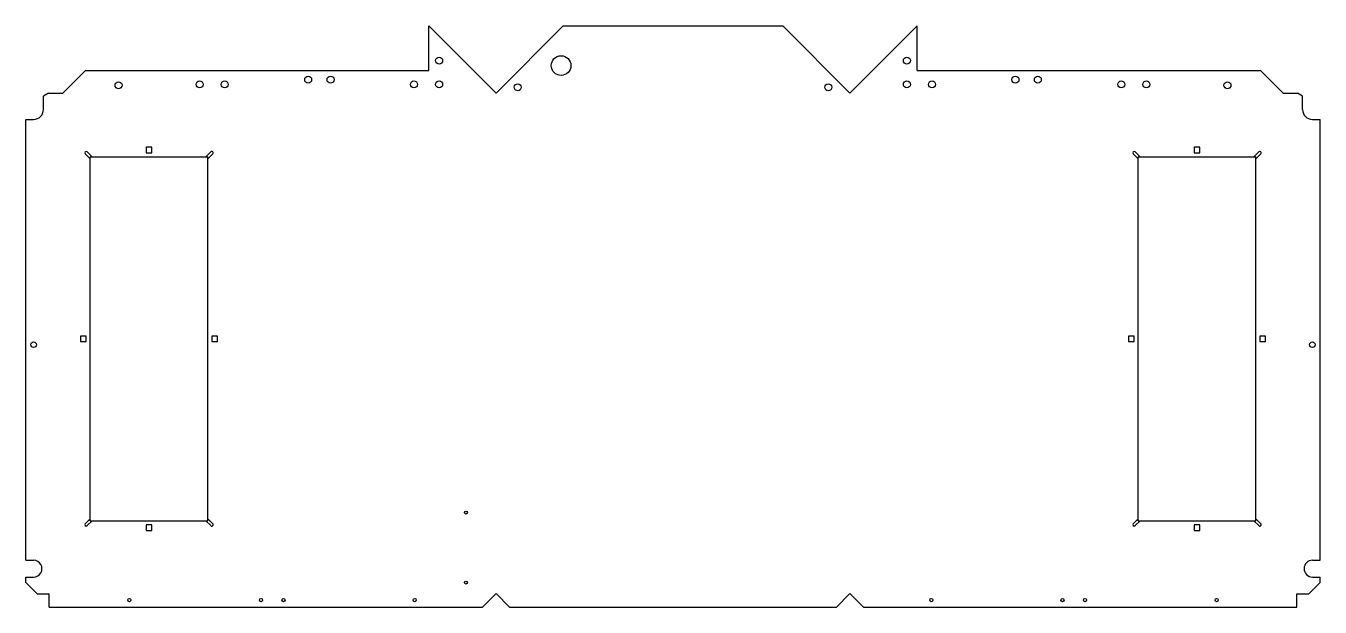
# Model space of a CAD drawing. Extents: x 0 to 57.8, y 0 to 26.
import ezdxf

# ---------------------------------------------------------------- set-up
doc = ezdxf.new("R2010")
doc.units = 0
doc.header["$LTSCALE"] = 1.434074
doc.layers.get('0').update_dxf_attribs({"linetype": 'CONTINUOUS'})

msp = doc.modelspace()

# ---------------------------------------------------------------- linework, layer by layer
at = {"color": 4}
for p, q in [((18.007, 23.969), (18.007, 25.96)), ((21.006, 22.961), (18.007, 25.96)), ((21.006, 22.961), (24.005, 25.96)), ((24.005, 25.96), (33.82, 25.96)), ((36.819, 22.961), (33.82, 25.96)), ((36.819, 22.961), (39.818, 25.96)), ((39.818, 23.969), (39.818, 25.96)), ((2.668, 23.969), (1.658, 22.959)), ((2.668, 23.969), (18.007, 23.969)), ((39.818, 23.969), (55.157, 23.969)), ((55.157, 23.969), (56.167, 22.959)), ((1.017, 22.959), (0.781, 22.822745)), ((0.781, 22.219), (0.781, 22.822745)), ((1.017, 22.959), (1.658, 22.959)), ((56.167, 22.959), (56.808441, 22.959)), ((57.044, 22.823), (56.808441, 22.959)), ((57.044, 22.219), (57.044, 22.823)), ((0, 2.094), (0, 21.782)), ((0, 21.782), (0.344, 21.782)), ((57.481, 21.782), (57.825, 21.782)), ((57.825, 2.094), (57.825, 21.782)), ((2.875, 20.020612), (2.654029, 20.241583)), ((2.963388, 20.109), (2.742417, 20.329971)), ((5.375, 20.546), (5.375, 20.296)), ((5.625, 20.546), (5.375, 20.546)), ((5.375, 20.296), (5.625, 20.296)), ((5.625, 20.296), (5.625, 20.546)), ((8.036611, 20.109), (8.257582, 20.329971)), ((8.125, 20.020612), (8.345971, 20.241583)), ((49.7, 20.020612), (49.479029, 20.241583)), ((49.788388, 20.109), (49.567417, 20.329971)), ((52.45, 20.546), (52.2, 20.546)), ((52.2, 20.546), (52.2, 20.296)), ((52.2, 20.296), (52.45, 20.296)), ((52.45, 20.296), (52.45, 20.546)), ((54.861611, 20.109), (55.082582, 20.329971)), ((54.95, 20.020612), (55.170971, 20.241583)), ((2.875, 3.859), (2.875, 20.109)), ((2.875, 20.109), (8.125, 20.109)), ((8.125, 3.859), (8.125, 20.109)), ((49.7, 20.109), (54.95, 20.109)), ((49.7, 3.859), (49.7, 20.109)), ((54.95, 3.859), (54.95, 20.109)), ((2.438, 12.109), (2.438, 11.859)), ((2.688, 12.109), (2.438, 12.109)), ((2.438, 11.859), (2.688, 11.859)), ((2.688, 11.859), (2.688, 12.109)), ((8.312, 12.109), (8.312, 11.859)), ((8.562, 12.109), (8.312, 12.109)), ((8.312, 11.859), (8.562, 11.859)), ((8.562, 11.859), (8.562, 12.109)), ((49.513, 12.109), (49.263, 12.109)), ((49.263, 12.109), (49.263, 11.859)), ((49.263, 11.859), (49.513, 11.859)), ((49.513, 11.859), (49.513, 12.109)), ((55.387, 12.109), (55.137, 12.109)), ((55.137, 12.109), (55.137, 11.859)), ((55.137, 11.859), (55.387, 11.859)), ((55.387, 11.859), (55.387, 12.109)), ((2.875, 3.947388), (2.654029, 3.726418)), ((2.963388, 3.859), (2.742417, 3.638029)), ((2.875, 3.859), (8.125, 3.859)), ((5.625, 3.672), (5.375, 3.672)), ((5.375, 3.672), (5.375, 3.422)), ((5.625, 3.422), (5.625, 3.672)), ((8.036611, 3.859), (8.257582, 3.638029)), ((8.125, 3.947388), (8.345971, 3.726418)), ((49.7, 3.947388), (49.479029, 3.726418)), ((49.788388, 3.859), (49.567417, 3.638029)), ((49.7, 3.859), (54.95, 3.859)), ((52.45, 3.672), (52.2, 3.672)), ((52.2, 3.672), (52.2, 3.422)), ((52.45, 3.422), (52.45, 3.672)), ((54.861611, 3.859), (55.082582, 3.638029)), ((54.95, 3.947388), (55.170971, 3.726418)), ((5.375, 3.422), (5.625, 3.422)), ((52.2, 3.422), (52.45, 3.422)), ((0, 2.094), (0.344, 2.094)), ((57.481, 2.094), (57.825, 2.094)), ((0, 1.344), (0.344, 1.344)), ((0, 1.099), (0, 1.344)), ((57.481, 1.344), (57.825, 1.344)), ((57.825, 1.099), (57.825, 1.344)), ((0, 1.099), (0.5, 0.599)), ((0.5, 0.599), (1.046, 0.599)), ((1.046, 0), (1.046, 0.599)), ((21.006, 0.602), (20.404, 0)), ((21.006, 0.602), (21.608, 0)), ((36.819, 0.602), (36.217, 0)), ((36.819, 0.602), (37.421, 0)), ((56.779, 0.599), (57.325, 0.599)), ((56.779, 0), (56.779, 0.599)), ((57.825, 1.099), (57.325, 0.599)), ((1.046, 0), (20.404, 0)), ((21.608, 0), (36.217, 0)), ((37.421, 0), (56.779, 0))]:
    msp.add_line(p, q, dxfattribs=at)
for centre, radius in [((18.464, 24.408), 0.156), ((23.912, 24.187), 0.4375), ((39.361, 24.408), 0.156), ((12.612, 23.559), 0.156), ((13.612, 23.559), 0.156), ((44.213, 23.559), 0.156), ((45.213, 23.559), 0.156), ((4.139, 23.309), 0.156), ((7.76, 23.346), 0.156), ((8.885, 23.346), 0.156), ((17.339, 23.346), 0.156), ((18.464, 23.346), 0.156), ((21.974, 23.217), 0.156), ((35.851, 23.217), 0.156), ((39.361, 23.346), 0.156), ((40.486, 23.346), 0.156), ((48.94, 23.346), 0.156), ((50.065, 23.346), 0.156), ((53.686, 23.309), 0.156), ((0.344, 11.719), 0.125), ((57.481, 11.719), 0.125), ((19.663, 4.219), 0.0625), ((19.663, 1.094), 0.0625), ((4.623, 0.313), 0.07), ((10.508, 0.313), 0.07), ((11.508, 0.313), 0.07), ((17.373, 0.313), 0.07), ((40.452, 0.313), 0.07), ((46.317, 0.313), 0.07), ((47.317, 0.313), 0.07), ((53.202, 0.313), 0.07)]:
    msp.add_circle(centre, radius, dxfattribs=at)
for centre, radius, start, end in [((0.344, 22.219), 0.437, 270.000001, 360), ((57.481, 22.219), 0.437, 180.000005, 270.000001), ((2.698223, 20.285777), 0.0625, 45.000001, 224.999996), ((8.301776, 20.285777), 0.0625, 314.999992, 495), ((49.523223, 20.285777), 0.0625, 45.000001, 224.999996), ((55.126776, 20.285777), 0.0625, 314.999992, 495), ((2.698223, 3.682223), 0.0625, 135, 314.999992), ((8.301776, 3.682223), 0.0625, 224.999996, 405.000001), ((49.523223, 3.682223), 0.0625, 135, 314.999992), ((55.126776, 3.682223), 0.0625, 224.999996, 405.000001), ((0.344, 1.719), 0.375, 270.000001, 450.000003), ((57.481, 1.719), 0.375, 90.000003, 270.000001)]:
    msp.add_arc(centre, radius, start, end, dxfattribs=at)

doc.saveas('drawing.dxf')
